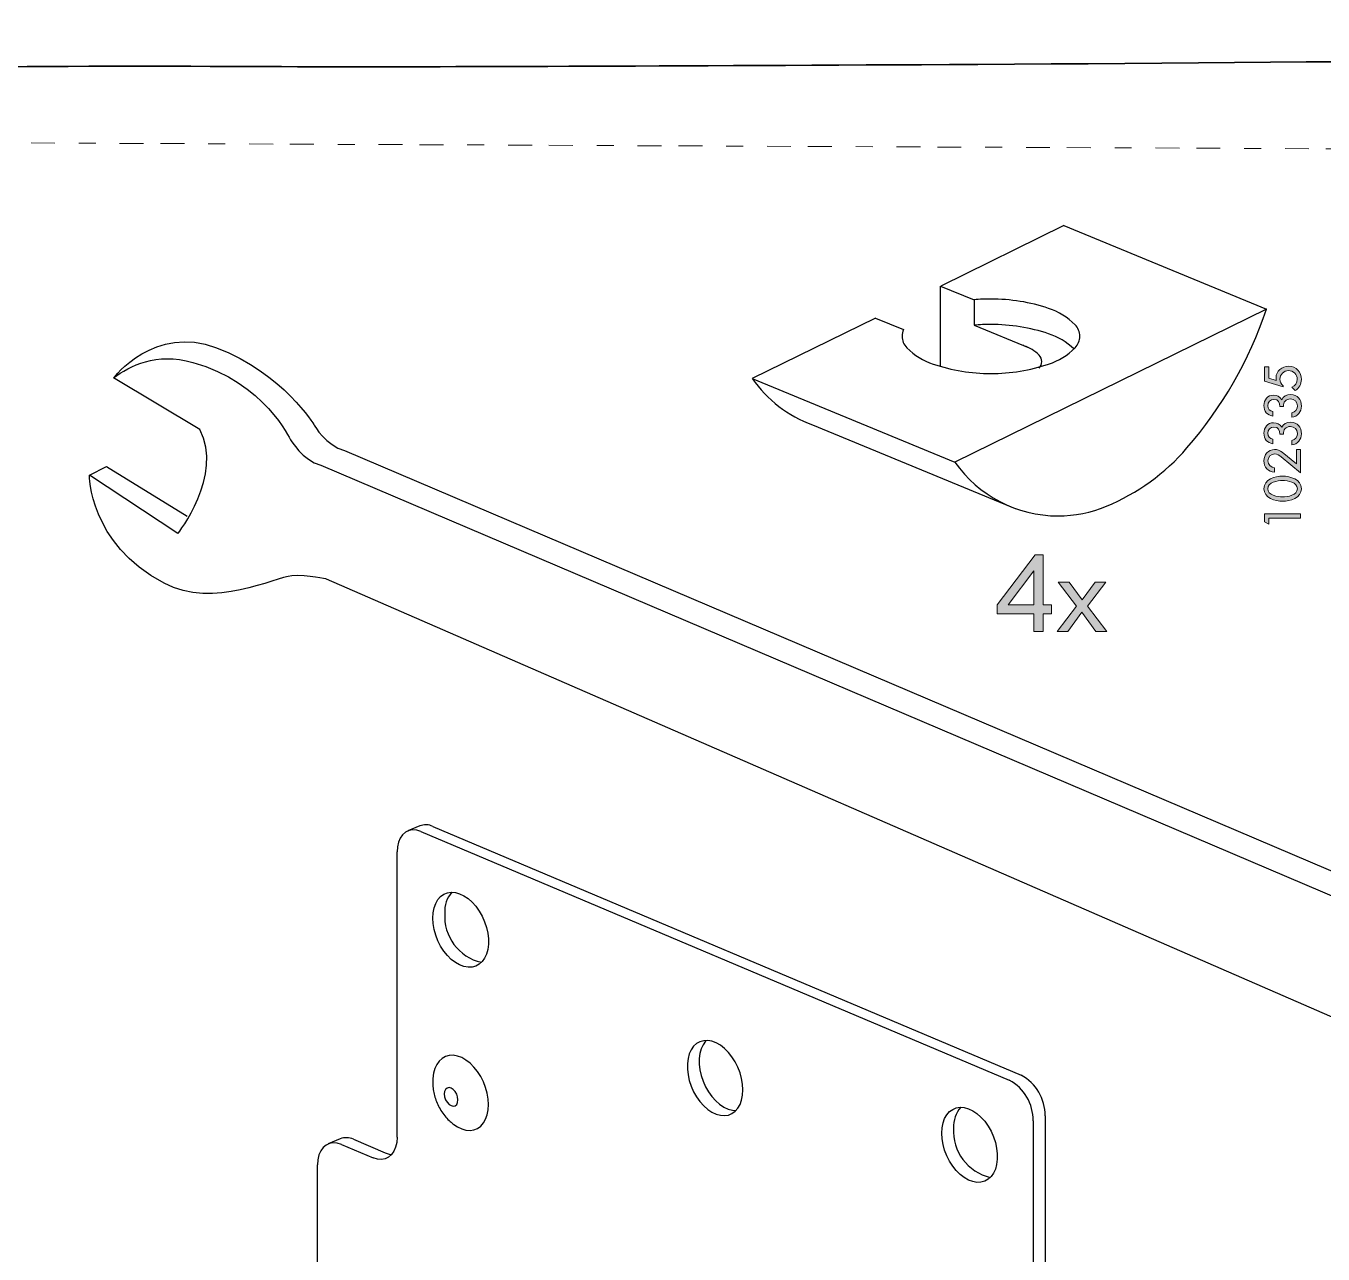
# Model space of a CAD drawing. Header units: inches. Extents: x 35 to 560, y 561 to 1057.
# Drawn here: x 228.21 to 235.87, y 568.69 to 575.94 of the extents above; entities that cross this region are included whole.
import ezdxf

# ---------------------------------------------------------------- set-up
doc = ezdxf.new("R2010")
doc.units = ezdxf.units.IN
doc.header["$MEASUREMENT"] = 0
doc.linetypes.add('AI-Linetype-6', pattern=[0.635, 0.141111, -0.035278, 0.141111, -0.141111, 0.035278, -0.141111])
doc.layers.add('Livello 1', color=7, linetype='Continuous')

msp = doc.modelspace()

# ---------------------------------------------------------------- hatches: boundary and pattern name
at = {"layer": 'Livello 1'}
h = msp.add_hatch(color=256, dxfattribs=at)
h.dxf.hatch_style = 2
edge = h.paths.add_edge_path()
edge.add_spline(control_points=[(235.5455, 573.8628), (235.5455, 573.8628), (235.5893, 573.8495), (235.5893, 573.8495), (235.5893, 573.8495), (235.5884, 573.8645), (235.5884, 573.8645), (235.5884, 573.9057), (235.6237, 573.9327), (235.6629, 573.9327), (235.7078, 573.9327), (235.7385, 573.8978), (235.7385, 573.8541), (235.7385, 573.8279), (235.7247, 573.8016), (235.7012, 573.7892), (235.7012, 573.7892), (235.6826, 573.8089), (235.6826, 573.8089), (235.7007, 573.8154), (235.7142, 573.8371), (235.7142, 573.8561), (235.7142, 573.8848), (235.6905, 573.9074), (235.662, 573.9074), (235.6347, 573.9074), (235.6116, 573.8839), (235.6116, 573.8566), (235.6116, 573.8416), (235.6186, 573.8261), (235.6304, 573.8168), (235.6304, 573.8168), (235.6304, 573.8117), (235.6304, 573.8117), (235.6304, 573.8117), (235.5213, 573.8444), (235.5213, 573.8444), (235.5213, 573.8444), (235.5213, 573.9297), (235.5213, 573.9297), (235.5213, 573.9297), (235.5455, 573.9297), (235.5455, 573.9297), (235.5455, 573.9297), (235.5455, 573.8628), (235.5455, 573.8628)], knot_values=[0, 0, 0, 0, 1, 1, 1, 2, 2, 2, 3, 3, 3, 4, 4, 4, 5, 5, 5, 6, 6, 6, 7, 7, 7, 8, 8, 8, 9, 9, 9, 10, 10, 10, 11, 11, 11, 12, 12, 12, 13, 13, 13, 14, 14, 14, 15, 15, 15, 15], degree=3, periodic=0)
h = msp.add_hatch(color=256, dxfattribs=at)
h.dxf.hatch_style = 2
edge = h.paths.add_edge_path()
edge.add_spline(control_points=[(235.6104, 573.6952), (235.6104, 573.718), (235.602, 573.7369), (235.5763, 573.7369), (235.5549, 573.7369), (235.5399, 573.721), (235.5399, 573.7), (235.5399, 573.6808), (235.552, 573.6675), (235.5703, 573.6647), (235.5703, 573.6647), (235.5703, 573.6385), (235.5703, 573.6385), (235.5354, 573.6435), (235.5168, 573.6658), (235.5168, 573.7008), (235.5168, 573.7346), (235.5385, 573.7622), (235.574, 573.7622), (235.5949, 573.7622), (235.6118, 573.7532), (235.622, 573.7353), (235.6318, 573.7561), (235.6519, 573.7654), (235.6747, 573.7654), (235.7145, 573.7654), (235.7385, 573.7355), (235.7385, 573.6974), (235.7385, 573.6641), (235.7165, 573.6342), (235.6815, 573.6326), (235.6815, 573.6326), (235.6815, 573.6581), (235.6815, 573.6581), (235.7024, 573.6607), (235.7154, 573.6791), (235.7154, 573.6994), (235.7154, 573.7231), (235.6967, 573.74), (235.6736, 573.74), (235.6465, 573.74), (235.6304, 573.7214), (235.6324, 573.6952), (235.6324, 573.6952), (235.6104, 573.6952), (235.6104, 573.6952)], knot_values=[0, 0, 0, 0, 1, 1, 1, 2, 2, 2, 3, 3, 3, 4, 4, 4, 5, 5, 5, 6, 6, 6, 7, 7, 7, 8, 8, 8, 9, 9, 9, 10, 10, 10, 11, 11, 11, 12, 12, 12, 13, 13, 13, 14, 14, 14, 15, 15, 15, 15], degree=3, periodic=0)
h = msp.add_hatch(color=256, dxfattribs=at)
h.dxf.hatch_style = 2
edge = h.paths.add_edge_path()
edge.add_spline(control_points=[(235.6104, 573.532), (235.6104, 573.5548), (235.602, 573.5738), (235.5763, 573.5738), (235.5549, 573.5738), (235.5399, 573.558), (235.5399, 573.5369), (235.5399, 573.5177), (235.552, 573.5044), (235.5703, 573.5016), (235.5703, 573.5016), (235.5703, 573.4754), (235.5703, 573.4754), (235.5354, 573.4804), (235.5168, 573.5027), (235.5168, 573.5377), (235.5168, 573.5715), (235.5385, 573.5991), (235.574, 573.5991), (235.5949, 573.5991), (235.6118, 573.5901), (235.622, 573.5721), (235.6318, 573.5929), (235.6519, 573.6023), (235.6747, 573.6023), (235.7145, 573.6023), (235.7385, 573.5724), (235.7385, 573.5343), (235.7385, 573.501), (235.7165, 573.4711), (235.6815, 573.4694), (235.6815, 573.4694), (235.6815, 573.4951), (235.6815, 573.4951), (235.7024, 573.4976), (235.7154, 573.5159), (235.7154, 573.5363), (235.7154, 573.56), (235.6967, 573.5769), (235.6736, 573.5769), (235.6465, 573.5769), (235.6304, 573.5582), (235.6324, 573.532), (235.6324, 573.532), (235.6104, 573.532), (235.6104, 573.532)], knot_values=[0, 0, 0, 0, 1, 1, 1, 2, 2, 2, 3, 3, 3, 4, 4, 4, 5, 5, 5, 6, 6, 6, 7, 7, 7, 8, 8, 8, 9, 9, 9, 10, 10, 10, 11, 11, 11, 12, 12, 12, 13, 13, 13, 14, 14, 14, 15, 15, 15, 15], degree=3, periodic=0)
h = msp.add_hatch(color=256, dxfattribs=at)
h.dxf.hatch_style = 2
edge = h.paths.add_edge_path()
edge.add_spline(control_points=[(235.7097, 573.4414), (235.7097, 573.4414), (235.7339, 573.4414), (235.7339, 573.4414), (235.7339, 573.4414), (235.7339, 573.304), (235.7339, 573.304), (235.7339, 573.304), (235.6197, 573.3971), (235.6197, 573.3971), (235.609, 573.4059), (235.5958, 573.4159), (235.5816, 573.4159), (235.5594, 573.4159), (235.541, 573.3963), (235.541, 573.3742), (235.541, 573.3525), (235.5585, 573.3348), (235.58, 573.3334), (235.58, 573.3334), (235.58, 573.3069), (235.58, 573.3069), (235.5422, 573.3111), (235.5168, 573.3356), (235.5168, 573.3742), (235.5168, 573.4104), (235.5435, 573.4414), (235.5805, 573.4414), (235.5963, 573.4414), (235.6121, 573.4355), (235.6242, 573.4256), (235.6242, 573.4256), (235.7097, 573.3556), (235.7097, 573.3556), (235.7097, 573.3556), (235.7097, 573.4414), (235.7097, 573.4414)], knot_values=[0, 0, 0, 0, 1, 1, 1, 2, 2, 2, 3, 3, 3, 4, 4, 4, 5, 5, 5, 6, 6, 6, 7, 7, 7, 8, 8, 8, 9, 9, 9, 10, 10, 10, 11, 11, 11, 12, 12, 12, 12], degree=3, periodic=0)
at = {"layer": 'Livello 1', "true_color": 0xffffff}
h = msp.add_hatch(color=7, dxfattribs=at)
h.dxf.hatch_style = 2
edge = h.paths.add_edge_path()
edge.add_spline(control_points=[(235.6276, 573.1356), (235.5839, 573.1356), (235.5168, 573.1547), (235.5168, 573.2097), (235.5168, 573.2648), (235.5839, 573.2839), (235.6276, 573.2839), (235.671, 573.2839), (235.7385, 573.2644), (235.7385, 573.2097), (235.7385, 573.155), (235.671, 573.1356), (235.6276, 573.1356)], knot_values=[0, 0, 0, 0, 0.035278, 0.035278, 0.035278, 0.070556, 0.070556, 0.070556, 0.105833, 0.105833, 0.105833, 0.141111, 0.141111, 0.141111, 0.141111], degree=3, periodic=0)
edge.add_line((235.6276, 573.1356), (235.6276, 573.1356))
edge = h.paths.add_edge_path()
edge.add_spline(control_points=[(235.6273, 573.1609), (235.6567, 573.1609), (235.7148, 573.1717), (235.7148, 573.2097), (235.7148, 573.2478), (235.6567, 573.2586), (235.6273, 573.2586), (235.598, 573.2586), (235.5394, 573.2478), (235.5394, 573.2097), (235.5394, 573.1717), (235.598, 573.1609), (235.6273, 573.1609)], knot_values=[0, 0, 0, 0, 0.035278, 0.035278, 0.035278, 0.070556, 0.070556, 0.070556, 0.105833, 0.105833, 0.105833, 0.141111, 0.141111, 0.141111, 0.141111], degree=3, periodic=0)
edge.add_line((235.6273, 573.1609), (235.6273, 573.1609))
at = {"layer": 'Livello 1'}
h = msp.add_hatch(color=256, dxfattribs=at)
h.dxf.hatch_style = 2
h.paths.add_polyline_path([(235.5455, 572.9998), (235.5213, 573.0145), (235.5213, 573.0621), (235.734, 573.0621), (235.734, 573.0367), (235.5455, 573.0367)])
h = msp.add_hatch(color=256, dxfattribs=at)
h.dxf.hatch_style = 2
h.paths.add_polyline_path([(234.2623, 572.4718), (234.2139, 572.4718), (234.2139, 572.367), (234.1587, 572.367), (234.1587, 572.4718), (233.9423, 572.4718), (233.9423, 572.5233), (234.1665, 572.8184), (234.2139, 572.8184), (234.2139, 572.5233), (234.2623, 572.5233)])
h.paths.add_polyline_path([(234.1587, 572.5233), (234.1587, 572.7245), (234.0065, 572.5233)])
h = msp.add_hatch(color=256, dxfattribs=at)
h.dxf.hatch_style = 2
h.paths.add_polyline_path([(234.5906, 572.367), (234.5253, 572.367), (234.4427, 572.4802), (234.3587, 572.367), (234.2961, 572.367), (234.4115, 572.5155), (234.3022, 572.6573), (234.3677, 572.6573), (234.444, 572.553), (234.5215, 572.6573), (234.5841, 572.6573), (234.475, 572.5167)])

# ---------------------------------------------------------------- linework, layer by layer
at = {"layer": 'Livello 1', "lineweight": 25}
msp.add_line((229.1052, 572.9443), (228.584, 573.2903), dxfattribs=at)
at = {"layer": 'Livello 1', "linetype": 'AI-Linetype-6', "lineweight": 18}
msp.add_lwpolyline([(221.7606, 575.2631), (226.7465, 575.1806), (227.2329, 575.2556), (238.5893, 575.2048)], dxfattribs=at)
at = {"layer": 'Livello 1', "lineweight": 25}
for points in [[(234.336, 574.7634), (233.6088, 574.4064)], [(234.336, 574.7634), (235.5328, 574.2702)], [(233.6087, 573.9317), (233.6087, 574.4064)], [(233.6087, 574.4064), (233.8059, 574.3251)], [(235.5328, 574.2702), (233.6927, 573.3668)], [(233.8059, 574.3251), (233.8059, 574.1751)], [(233.2231, 574.2171), (232.4958, 573.8601)], [(233.2231, 574.2171), (233.3888, 574.1488)], [(233.8059, 574.1751), (234.1312, 574.0411)], [(232.4958, 573.8601), (233.6927, 573.3668)], [(232.8526, 573.5864), (234.0495, 573.0932)], [(230.5404, 571.1858), (230.5159, 571.1935), (230.4922, 571.1954), (230.47, 571.1914), (230.4499, 571.1819), (230.4325, 571.1669), (230.4184, 571.1471), (230.408, 571.123), (230.4017, 571.0953), (230.3995, 571.0648)], [(230.5332, 571.2186), (230.4628, 571.1888)], [(230.6108, 571.2156), (234.0844, 569.7476)], [(230.5404, 571.1858), (234.014, 569.7179)], [(230.3995, 569.3803), (230.3995, 571.0648)], [(230.6108, 570.6748), (230.6127, 570.706), (230.6184, 570.735), (230.6278, 570.761), (230.6407, 570.7833), (230.6567, 570.8014), (230.6755, 570.8149), (230.6966, 570.8235), (230.7195, 570.8269), (230.7438, 570.8252), (230.7688, 570.8183), (230.7939, 570.8065), (230.8186, 570.79), (230.8423, 570.7691), (230.8644, 570.7443), (230.8844, 570.7163), (230.9018, 570.6858), (230.9163, 570.6533), (230.9275, 570.6196), (230.935, 570.5857), (230.9389, 570.5522), (230.9389, 570.52), (230.935, 570.4898), (230.9275, 570.4622), (230.9163, 570.438), (230.9018, 570.4178), (230.8844, 570.4019), (230.8644, 570.3908), (230.8423, 570.3848), (230.8186, 570.3839), (230.7939, 570.3882), (230.7688, 570.3976), (230.7438, 570.4118), (230.7195, 570.4306), (230.6966, 570.4535), (230.6755, 570.4799), (230.6567, 570.5093), (230.6407, 570.5409), (230.6278, 570.5741), (230.6184, 570.608), (230.6127, 570.6418), (230.6108, 570.6748)], [(232.4414, 569.6604), (232.4395, 569.6934), (232.4338, 569.7272), (232.4244, 569.7611), (232.4116, 569.7942), (232.3956, 569.8258), (232.3768, 569.8552), (232.3557, 569.8816), (232.3328, 569.9046), (232.3085, 569.9233), (232.2835, 569.9376), (232.2584, 569.9469), (232.2337, 569.9513), (232.21, 569.9504), (232.1879, 569.9443), (232.1679, 569.9332), (232.1504, 569.9174), (232.136, 569.8971), (232.1248, 569.873), (232.1172, 569.8454), (232.1134, 569.8152), (232.1134, 569.783), (232.1172, 569.7495), (232.1248, 569.7155), (232.136, 569.6819), (232.1504, 569.6494), (232.1679, 569.6188), (232.1879, 569.5908), (232.21, 569.5661), (232.2337, 569.5452), (232.2584, 569.5287), (232.2835, 569.5168), (232.3085, 569.5099), (232.3328, 569.5082), (232.3557, 569.5117), (232.3768, 569.5203), (232.3956, 569.5338), (232.4116, 569.5519), (232.4244, 569.5742), (232.4338, 569.6001), (232.4395, 569.6291), (232.4414, 569.6604)], [(232.225, 569.9516), (232.2209, 569.9472), (232.2064, 569.9269), (232.1952, 569.9027), (232.1876, 569.8752), (232.1838, 569.8449), (232.1838, 569.8127), (232.1876, 569.7792), (232.1952, 569.7453), (232.2064, 569.7116), (232.2209, 569.6791), (232.2383, 569.6486), (232.2583, 569.6206), (232.2804, 569.5959), (232.304, 569.5749), (232.3287, 569.5584), (232.3539, 569.5465), (232.3789, 569.5397), (232.3998, 569.5379)], [(230.9394, 569.5733), (230.9374, 569.6062), (230.9317, 569.64), (230.9223, 569.6739), (230.9094, 569.707), (230.8934, 569.7386), (230.8747, 569.768), (230.8535, 569.7945), (230.8306, 569.8174), (230.8064, 569.8362), (230.7814, 569.8504), (230.7562, 569.8598), (230.7316, 569.8642), (230.7079, 569.8632), (230.6858, 569.8572), (230.6658, 569.8461), (230.6483, 569.8302), (230.6339, 569.81), (230.6227, 569.7858), (230.6151, 569.7582), (230.6129, 569.7448)], [(230.7592, 569.6018), (230.7572, 569.6186), (230.7514, 569.6356), (230.7425, 569.6508), (230.7312, 569.6629), (230.7187, 569.6707), (230.7062, 569.6734), (230.695, 569.6709), (230.686, 569.6632), (230.6803, 569.6511), (230.6783, 569.6359), (230.6803, 569.6191), (230.686, 569.6022), (230.695, 569.587), (230.7062, 569.5748), (230.7187, 569.567), (230.7312, 569.5643), (230.7425, 569.5669), (230.7514, 569.5746), (230.7572, 569.5866), (230.7592, 569.6018)], [(230.7347, 569.4556), (230.7562, 569.4415), (230.7814, 569.4296), (230.8063, 569.4227), (230.8306, 569.4211), (230.8535, 569.4245), (230.8747, 569.4331), (230.8934, 569.4466), (230.9094, 569.4647), (230.9223, 569.487), (230.9317, 569.5129), (230.9375, 569.5419), (230.9394, 569.5733)], [(233.615, 569.4051), (233.6169, 569.4365), (233.6226, 569.4654), (233.6321, 569.4913), (233.6449, 569.5136), (233.6609, 569.5318), (233.6797, 569.5453), (233.7008, 569.5538), (233.7237, 569.5573), (233.748, 569.5556), (233.773, 569.5488), (233.7981, 569.5369), (233.8228, 569.5204), (233.8465, 569.4994), (233.8686, 569.4747), (233.8886, 569.4467), (233.906, 569.4161), (233.9205, 569.3836), (233.9317, 569.35), (233.9392, 569.3161), (233.9431, 569.2825), (233.9431, 569.2503), (233.9392, 569.2201), (233.9317, 569.1926), (233.9205, 569.1684), (233.906, 569.1481), (233.8886, 569.1323), (233.8686, 569.1212), (233.8465, 569.1151), (233.8228, 569.1142), (233.7981, 569.1185), (233.773, 569.1279), (233.748, 569.1422), (233.7237, 569.161), (233.7008, 569.1839), (233.6797, 569.2103), (233.6609, 569.2397), (233.6449, 569.2713), (233.6321, 569.3045), (233.6226, 569.3384), (233.6169, 569.3721), (233.615, 569.4051)], [(234.2252, 569.5076), (234.2252, 567.8229)], [(234.1548, 569.4777), (234.1548, 567.7932)], [(230.0638, 569.3713), (229.9934, 569.3416)], [(230.1414, 569.3683), (230.3291, 569.2889)], [(230.3995, 569.3803), (230.3974, 569.3498), (230.3911, 569.3221), (230.3807, 569.298), (230.3666, 569.2781), (230.3493, 569.2632), (230.3291, 569.2537), (230.3069, 569.2498), (230.2832, 569.2517), (230.2587, 569.2593)], [(230.071, 569.3386), (230.0465, 569.3462), (230.0228, 569.3481), (230.0005, 569.3442), (229.9805, 569.3347), (229.9631, 569.3197), (229.949, 569.2999), (229.9386, 569.2758), (229.9323, 569.2481), (229.9302, 569.2176)], [(230.071, 569.3386), (230.2587, 569.2593)], [(230.3291, 569.2889), (230.3536, 569.2814), (230.3679, 569.2795)], [(229.9301, 568.5859), (229.9301, 569.2176)]]:
    msp.add_lwpolyline(points, dxfattribs=at)
at = {"layer": 'Livello 1', "lineweight": 0}
for points in [[(235.5455, 572.9998), (235.5213, 573.0145), (235.5213, 573.0621), (235.734, 573.0621), (235.734, 573.0367), (235.5455, 573.0367), (235.5455, 572.9998)], [(234.2623, 572.4718), (234.2139, 572.4718), (234.2139, 572.367), (234.1587, 572.367), (234.1587, 572.4718), (233.9423, 572.4718), (233.9423, 572.5233), (234.1665, 572.8184), (234.2139, 572.8184), (234.2139, 572.5233), (234.2623, 572.5233), (234.2623, 572.4718)], [(234.1587, 572.5233), (234.1587, 572.7245), (234.0065, 572.5233), (234.1587, 572.5233)], [(234.5906, 572.367), (234.5253, 572.367), (234.4427, 572.4802), (234.3587, 572.367), (234.2961, 572.367), (234.4115, 572.5155), (234.3022, 572.6573), (234.3677, 572.6573), (234.444, 572.553), (234.5215, 572.6573), (234.5841, 572.6573), (234.475, 572.5167), (234.5906, 572.367)]]:
    msp.add_lwpolyline(points, dxfattribs=at)
at = {"layer": 'Livello 1', "lineweight": 35}
msp.add_open_spline([(239.2634, 562.9266), (239.2634, 562.9266), (239.5295, 563.1262), (239.5295, 563.1262), (239.5295, 563.1262), (239.2315, 563.3574), (239.2315, 563.3574), (239.2315, 563.3574), (239.5295, 563.5912), (239.5295, 563.5912), (239.5295, 563.5912), (239.5322, 565.6784), (239.5352, 568.0698), (239.5367, 569.3304), (239.3754, 570.6169), (239.3766, 571.7854), (239.3768, 571.9317), (239.5398, 572.134), (239.54, 572.2743), (239.5414, 573.6598), (239.5422, 574.8531), (239.5418, 575.1037), (239.5416, 575.2844), (239.2862, 575.2876), (239.2853, 575.3394), (239.2824, 575.4938), (239.5295, 575.5924), (239.5295, 575.5924), (239.5295, 575.5924), (239.5295, 575.6927), (239.5295, 575.6927), (239.5147, 575.7425), (238.9685, 575.8579), (238.7735, 575.7906), (238.6636, 575.7526), (236.1314, 575.7287), (233.8273, 575.7152), (232.048, 575.7047), (230.4048, 575.7004), (230.1181, 575.7004), (229.4602, 575.7004), (227.3878, 575.7229), (226.9979, 575.6555), (226.6079, 575.5882), (222.4583, 575.7971), (222.4583, 575.7971), (221.8228, 575.9032), (221.5762, 575.8916), (221.43, 575.9421), (221.43, 575.9421), (221.4549, 575.6813), (221.4549, 575.6813), (221.4549, 575.6813), (221.6327, 575.4642), (221.6327, 575.4642), (221.6327, 575.4642), (221.4549, 575.2759), (221.4549, 575.2759), (221.4549, 575.2759), (221.313, 571.5703), (221.6528, 570.2013), (221.7083, 569.9776), (221.4631, 569.6675), (221.4634, 569.4387), (221.4664, 566.52), (221.4664, 563.583), (221.4549, 563.6197), (221.4532, 563.6247), (221.5706, 563.5079), (221.7468, 563.3952), (221.8018, 563.3601), (221.4975, 563.1175), (221.4955, 562.9934), (221.4955, 562.9934), (221.7468, 562.7514), (222.356, 562.9198), (222.356, 562.9198), (224.7106, 562.9291), (224.7106, 562.9291), (224.7106, 562.9291), (225.3334, 563.0439), (225.3334, 563.0439), (225.3334, 563.0439), (232.5817, 562.9604), (232.5817, 562.9604), (232.5817, 562.9604), (238.867, 562.9853), (238.867, 562.9853), (238.867, 562.9853), (238.9123, 562.7081), (239.2634, 562.9266)], degree=3, knots=[0, 0, 0, 0, 1, 1, 1, 2, 2, 2, 3, 3, 3, 4, 4, 4, 5, 5, 5, 6, 6, 6, 7, 7, 7, 8, 8, 8, 9, 9, 9, 10, 10, 10, 11, 11, 11, 12, 12, 12, 13, 13, 13, 14, 14, 14, 15, 15, 15, 16, 16, 16, 17, 17, 17, 18, 18, 18, 19, 19, 19, 20, 20, 20, 21, 21, 21, 22, 22, 22, 23, 23, 23, 24, 24, 24, 25, 25, 25, 26, 26, 26, 27, 27, 27, 28, 28, 28, 29, 29, 29, 30, 30, 30, 30], dxfattribs=at)
at = {"layer": 'Livello 1', "lineweight": 25}
for points, knots in [([(234.2463, 574.2745), (234.1365, 574.3111), (234.0215, 574.3297), (233.9057, 574.3297), (233.8724, 574.3297), (233.8391, 574.3282), (233.8059, 574.3252)], [0, 0, 0, 0, 1, 1, 1, 2, 2, 2, 2]), ([(229.1052, 572.9443), (229.1052, 572.9443), (229.3783, 573.2891), (229.2348, 573.5591), (229.2348, 573.5591), (228.7253, 573.8637), (228.7253, 573.8637), (228.7253, 573.8637), (228.9701, 574.1825), (229.3342, 574.0418), (229.7288, 573.8893), (229.9104, 573.5847), (229.9104, 573.5847), (229.9104, 573.5847), (229.9814, 573.4621), (230.0891, 573.4358), (230.0891, 573.4358), (236.1093, 570.87), (236.1093, 570.87), (236.1093, 570.87), (236.2576, 570.7767), (236.4011, 570.8251), (236.5446, 570.8733), (237.0426, 571.1323), (237.5461, 570.7546), (238.0907, 570.346), (238.1438, 569.9674), (238.1438, 569.9674), (238.1438, 569.9674), (238.0302, 569.7899), (237.9773, 569.8249), (237.9243, 569.8598), (237.3103, 570.1988), (237.3103, 570.1988)], [0, 0, 0, 0, 1, 1, 1, 2, 2, 2, 3, 3, 3, 4, 4, 4, 5, 5, 5, 6, 6, 6, 7, 7, 7, 8, 8, 8, 9, 9, 9, 10, 10, 10, 11, 11, 11, 11]), ([(234.2463, 574.1245), (234.1365, 574.1611), (234.0215, 574.1797), (233.9057, 574.1797), (233.8724, 574.1797), (233.8391, 574.1782), (233.8059, 574.1752)], [0, 0, 0, 0, 1, 1, 1, 2, 2, 2, 2]), ([(234.4025, 574.0418), (234.4205, 574.0599), (234.4307, 574.0843), (234.4307, 574.1099), (234.4307, 574.1354), (234.4205, 574.16), (234.4025, 574.1779)], [0, 0, 0, 0, 1, 1, 1, 2, 2, 2, 2]), ([(233.3888, 574.1488), (233.3835, 574.1365), (233.3807, 574.1233), (233.3807, 574.1099), (233.3807, 574.0843), (233.3908, 574.0599), (233.4088, 574.0418)], [0, 0, 0, 0, 1, 1, 1, 2, 2, 2, 2]), ([(228.7253, 573.8637), (228.827, 573.9365), (228.9731, 574.0164), (229.1944, 573.9553), (229.6139, 573.8395), (229.7708, 573.4982), (229.7708, 573.4982), (229.7708, 573.4982), (229.8417, 573.3755), (229.9494, 573.3491), (229.9494, 573.3491), (235.9695, 570.7835), (235.9695, 570.7835), (235.9695, 570.7835), (236.215, 570.6697), (236.3585, 570.718), (236.502, 570.7663), (236.8869, 570.9893), (237.3891, 570.647), (237.8567, 570.3283), (237.9828, 570.0443), (238.0175, 569.9222)], [0, 0, 0, 0, 1, 1, 1, 2, 2, 2, 3, 3, 3, 4, 4, 4, 5, 5, 5, 6, 6, 6, 7, 7, 7, 7]), ([(233.565, 573.9453), (233.6749, 573.9087), (233.7899, 573.89), (233.9056, 573.89), (234.0215, 573.89), (234.1365, 573.9087), (234.2463, 573.9453)], [0, 0, 0, 0, 1, 1, 1, 2, 2, 2, 2]), ([(234.1895, 573.9209), (234.1999, 573.9313), (234.2056, 573.9453), (234.2056, 573.9599), (234.2056, 573.9745), (234.1999, 573.9885), (234.1895, 573.9988)], [0, 0, 0, 0, 1, 1, 1, 2, 2, 2, 2]), ([(237.3737, 570.1524), (237.3737, 570.1524), (237.1348, 569.8444), (237.2382, 569.5271), (237.2382, 569.5271), (237.98, 569.0602), (237.98, 569.0602), (237.98, 569.0602), (237.8859, 568.9582), (237.8859, 568.9582), (237.7429, 568.8804), (237.4483, 568.8172), (237.0739, 568.99), (236.6844, 569.1698), (236.3805, 569.6995), (236.3805, 569.6995), (236.3805, 569.6995), (236.2545, 569.9389), (236.0732, 570.0227), (236.0732, 570.0227), (229.9833, 572.6758), (229.9833, 572.6758), (229.9833, 572.6758), (229.8756, 572.702), (229.7775, 572.6954), (229.6792, 572.6886), (229.3175, 572.4962), (229.0247, 572.6512), (228.5778, 572.8878), (228.584, 573.2902), (228.584, 573.2902), (228.584, 573.2902), (228.6841, 573.3403), (228.6841, 573.3403), (228.6841, 573.3403), (229.1613, 573.048), (229.1613, 573.048)], [0, 0, 0, 0, 1, 1, 1, 2, 2, 2, 3, 3, 3, 4, 4, 4, 5, 5, 5, 6, 6, 6, 7, 7, 7, 8, 8, 8, 9, 9, 9, 10, 10, 10, 11, 11, 11, 12, 12, 12, 12]), ([(233.6927, 573.3668), (233.8315, 573.1677), (234.0589, 573.049), (234.3016, 573.049), (234.3995, 573.049), (234.4965, 573.0683), (234.5869, 573.106)], [0, 0, 0, 0, 1, 1, 1, 2, 2, 2, 2]), ([(230.613, 569.7441), (230.6127, 569.7422), (230.6123, 569.7404), (230.6121, 569.7385), (230.6104, 569.7275), (230.6103, 569.7165), (230.6102, 569.7054)], [0, 0, 0, 0, 1, 1, 1, 2, 2, 2, 2]), ([(230.6102, 569.7054), (230.6106, 569.6939), (230.611, 569.6825), (230.6122, 569.6711), (230.6135, 569.6591), (230.6156, 569.6471), (230.6184, 569.6353), (230.6212, 569.6232), (230.6248, 569.6114), (230.629, 569.5996), (230.6332, 569.5877), (230.6383, 569.5759), (230.644, 569.5645), (230.6499, 569.5529), (230.6565, 569.5416), (230.6637, 569.5307), (230.6712, 569.5196), (230.6793, 569.5089), (230.688, 569.4989), (230.6959, 569.4898), (230.7042, 569.4813), (230.7131, 569.4733), (230.7199, 569.4674), (230.7271, 569.4619), (230.7343, 569.4564)], [0, 0, 0, 0, 1, 1, 1, 2, 2, 2, 3, 3, 3, 4, 4, 4, 5, 5, 5, 6, 6, 6, 7, 7, 7, 8, 8, 8, 8])]:
    msp.add_open_spline(points, degree=3, knots=knots, dxfattribs=at)
for points in [[(234.4025, 574.1779), (234.3586, 574.2219), (234.3051, 574.2548), (234.2463, 574.2745)], [(235.0627, 573.4502), (235.2706, 573.6908), (235.4302, 573.9692), (235.5328, 574.2702)], [(234.3954, 574.035), (234.3529, 574.0754), (234.302, 574.106), (234.2463, 574.1245)], [(233.4089, 574.0418), (233.4527, 573.9979), (233.5062, 573.9649), (233.565, 573.9453)], [(234.1003, 574.0539), (234.0997, 574.0542), (234.0991, 574.0544), (234.0985, 574.0546)], [(234.1895, 573.9988), (234.1645, 574.0239), (234.134, 574.0427), (234.1003, 574.0539)], [(234.2463, 573.9453), (234.3051, 573.9649), (234.3586, 573.9979), (234.4025, 574.0418)], [(232.4958, 573.8601), (232.5836, 573.7342), (232.7082, 573.6386), (232.8525, 573.5864)], [(234.5869, 573.106), (234.77, 573.1823), (234.933, 573.3002), (235.0627, 573.4502)], [(230.6108, 571.2156), (230.5865, 571.2273), (230.5584, 571.2283), (230.5332, 571.2186)], [(230.7229, 570.8271), (230.6934, 570.7933), (230.6784, 570.7493), (230.6812, 570.7045)], [(230.6812, 570.7045), (230.6717, 570.5674), (230.7636, 570.4437), (230.8977, 570.4134)], [(234.2252, 569.5076), (234.2262, 569.6074), (234.172, 569.6997), (234.0844, 569.7476)], [(234.1548, 569.4777), (234.1562, 569.5777), (234.1019, 569.6702), (234.014, 569.7179)], [(233.7271, 569.5574), (233.6976, 569.5236), (233.6826, 569.4796), (233.6854, 569.4349)], [(233.6854, 569.4349), (233.6759, 569.2977), (233.7678, 569.1741), (233.9019, 569.1437)], [(230.1414, 569.3683), (230.1171, 569.3801), (230.0889, 569.3811), (230.0639, 569.3713)]]:
    msp.add_open_spline(points, degree=3, dxfattribs=at)
at = {"layer": 'Livello 1', "lineweight": 0}
for points, knots in [([(235.5455, 573.8628), (235.5455, 573.8628), (235.5893, 573.8495), (235.5893, 573.8495), (235.5893, 573.8495), (235.5884, 573.8645), (235.5884, 573.8645), (235.5884, 573.9057), (235.6237, 573.9327), (235.6629, 573.9327), (235.7078, 573.9327), (235.7385, 573.8978), (235.7385, 573.8541), (235.7385, 573.8279), (235.7247, 573.8016), (235.7012, 573.7892), (235.7012, 573.7892), (235.6826, 573.8089), (235.6826, 573.8089), (235.7007, 573.8154), (235.7142, 573.8371), (235.7142, 573.8561), (235.7142, 573.8848), (235.6905, 573.9074), (235.662, 573.9074), (235.6347, 573.9074), (235.6116, 573.8839), (235.6116, 573.8566), (235.6116, 573.8416), (235.6186, 573.8261), (235.6304, 573.8168), (235.6304, 573.8168), (235.6304, 573.8117), (235.6304, 573.8117), (235.6304, 573.8117), (235.5213, 573.8444), (235.5213, 573.8444), (235.5213, 573.8444), (235.5213, 573.9297), (235.5213, 573.9297), (235.5213, 573.9297), (235.5455, 573.9297), (235.5455, 573.9297), (235.5455, 573.9297), (235.5455, 573.8628), (235.5455, 573.8628)], [0, 0, 0, 0, 1, 1, 1, 2, 2, 2, 3, 3, 3, 4, 4, 4, 5, 5, 5, 6, 6, 6, 7, 7, 7, 8, 8, 8, 9, 9, 9, 10, 10, 10, 11, 11, 11, 12, 12, 12, 13, 13, 13, 14, 14, 14, 15, 15, 15, 15]), ([(235.6104, 573.6952), (235.6104, 573.718), (235.602, 573.7369), (235.5763, 573.7369), (235.5549, 573.7369), (235.5399, 573.721), (235.5399, 573.7), (235.5399, 573.6808), (235.552, 573.6675), (235.5703, 573.6647), (235.5703, 573.6647), (235.5703, 573.6385), (235.5703, 573.6385), (235.5354, 573.6435), (235.5168, 573.6658), (235.5168, 573.7008), (235.5168, 573.7346), (235.5385, 573.7622), (235.574, 573.7622), (235.5949, 573.7622), (235.6118, 573.7532), (235.622, 573.7353), (235.6318, 573.7561), (235.6519, 573.7654), (235.6747, 573.7654), (235.7145, 573.7654), (235.7385, 573.7355), (235.7385, 573.6974), (235.7385, 573.6641), (235.7165, 573.6342), (235.6815, 573.6326), (235.6815, 573.6326), (235.6815, 573.6581), (235.6815, 573.6581), (235.7024, 573.6607), (235.7154, 573.6791), (235.7154, 573.6994), (235.7154, 573.7231), (235.6967, 573.74), (235.6736, 573.74), (235.6465, 573.74), (235.6304, 573.7214), (235.6324, 573.6952), (235.6324, 573.6952), (235.6104, 573.6952), (235.6104, 573.6952)], [0, 0, 0, 0, 1, 1, 1, 2, 2, 2, 3, 3, 3, 4, 4, 4, 5, 5, 5, 6, 6, 6, 7, 7, 7, 8, 8, 8, 9, 9, 9, 10, 10, 10, 11, 11, 11, 12, 12, 12, 13, 13, 13, 14, 14, 14, 15, 15, 15, 15]), ([(235.6104, 573.532), (235.6104, 573.5548), (235.602, 573.5738), (235.5763, 573.5738), (235.5549, 573.5738), (235.5399, 573.558), (235.5399, 573.5369), (235.5399, 573.5177), (235.552, 573.5044), (235.5703, 573.5016), (235.5703, 573.5016), (235.5703, 573.4754), (235.5703, 573.4754), (235.5354, 573.4804), (235.5168, 573.5027), (235.5168, 573.5377), (235.5168, 573.5715), (235.5385, 573.5991), (235.574, 573.5991), (235.5949, 573.5991), (235.6118, 573.5901), (235.622, 573.5721), (235.6318, 573.5929), (235.6519, 573.6023), (235.6747, 573.6023), (235.7145, 573.6023), (235.7385, 573.5724), (235.7385, 573.5343), (235.7385, 573.501), (235.7165, 573.4711), (235.6815, 573.4694), (235.6815, 573.4694), (235.6815, 573.4951), (235.6815, 573.4951), (235.7024, 573.4976), (235.7154, 573.5159), (235.7154, 573.5363), (235.7154, 573.56), (235.6967, 573.5769), (235.6736, 573.5769), (235.6465, 573.5769), (235.6304, 573.5582), (235.6324, 573.532), (235.6324, 573.532), (235.6104, 573.532), (235.6104, 573.532)], [0, 0, 0, 0, 1, 1, 1, 2, 2, 2, 3, 3, 3, 4, 4, 4, 5, 5, 5, 6, 6, 6, 7, 7, 7, 8, 8, 8, 9, 9, 9, 10, 10, 10, 11, 11, 11, 12, 12, 12, 13, 13, 13, 14, 14, 14, 15, 15, 15, 15]), ([(235.7097, 573.4414), (235.7097, 573.4414), (235.7339, 573.4414), (235.7339, 573.4414), (235.7339, 573.4414), (235.7339, 573.304), (235.7339, 573.304), (235.7339, 573.304), (235.6197, 573.3971), (235.6197, 573.3971), (235.609, 573.4059), (235.5958, 573.4159), (235.5816, 573.4159), (235.5594, 573.4159), (235.541, 573.3963), (235.541, 573.3742), (235.541, 573.3525), (235.5585, 573.3348), (235.58, 573.3334), (235.58, 573.3334), (235.58, 573.3069), (235.58, 573.3069), (235.5422, 573.3111), (235.5168, 573.3356), (235.5168, 573.3742), (235.5168, 573.4104), (235.5435, 573.4414), (235.5805, 573.4414), (235.5963, 573.4414), (235.6121, 573.4355), (235.6242, 573.4256), (235.6242, 573.4256), (235.7097, 573.3556), (235.7097, 573.3556), (235.7097, 573.3556), (235.7097, 573.4414), (235.7097, 573.4414)], [0, 0, 0, 0, 1, 1, 1, 2, 2, 2, 3, 3, 3, 4, 4, 4, 5, 5, 5, 6, 6, 6, 7, 7, 7, 8, 8, 8, 9, 9, 9, 10, 10, 10, 11, 11, 11, 12, 12, 12, 12]), ([(235.6276, 573.1356), (235.5839, 573.1356), (235.5168, 573.1547), (235.5168, 573.2097), (235.5168, 573.2648), (235.5839, 573.2839), (235.6276, 573.2839), (235.671, 573.2839), (235.7385, 573.2644), (235.7385, 573.2097), (235.7385, 573.155), (235.671, 573.1356), (235.6276, 573.1356)], [0, 0, 0, 0, 1, 1, 1, 2, 2, 2, 3, 3, 3, 4, 4, 4, 4]), ([(235.6273, 573.1609), (235.6567, 573.1609), (235.7148, 573.1717), (235.7148, 573.2097), (235.7148, 573.2478), (235.6567, 573.2586), (235.6273, 573.2586), (235.598, 573.2586), (235.5394, 573.2478), (235.5394, 573.2097), (235.5394, 573.1717), (235.598, 573.1609), (235.6273, 573.1609)], [0, 0, 0, 0, 1, 1, 1, 2, 2, 2, 3, 3, 3, 4, 4, 4, 4])]:
    msp.add_open_spline(points, degree=3, knots=knots, dxfattribs=at)

doc.saveas('drawing.dxf')
